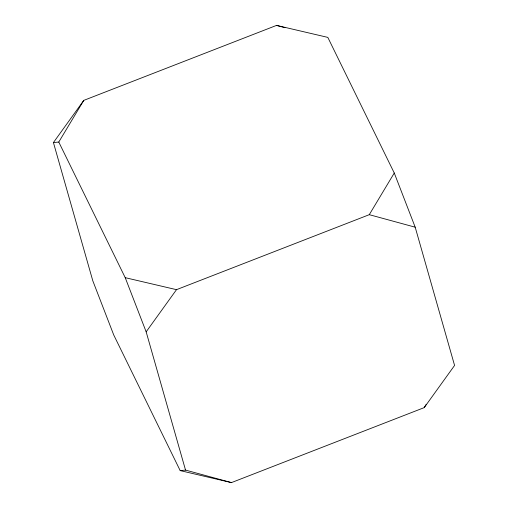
<?xml version="1.0" encoding="UTF-8"?>
<svg xmlns="http://www.w3.org/2000/svg" width="508" height="508" viewBox="0 0 508 508"><rect width="100%" height="100%" fill="white"/><g stroke="black" fill="none" stroke-linecap="round" stroke-linejoin="round"><path stroke-width="0.76" d="M53.423 142.564L58.776 142.049L83.769 100.387L276.543 25.4L327.819 37.395L394.265 173.025L415.195 227.197L454.577 365.436L424.231 407.613L231.458 482.6L180.181 470.605L113.735 334.975L92.805 280.803L53.423 142.564L83.769 100.387M231.458 482.6L185.534 470.09L146.158 331.845L176.498 289.668L369.278 214.681L394.265 173.025M424.231 407.613L426.25 404.254M180.181 470.605L185.534 470.09M58.776 142.049L125.222 277.673L176.498 289.668M276.543 25.4L284.963 27.692M369.278 214.681L415.195 227.197M125.222 277.673L146.158 331.845"/></g></svg>
